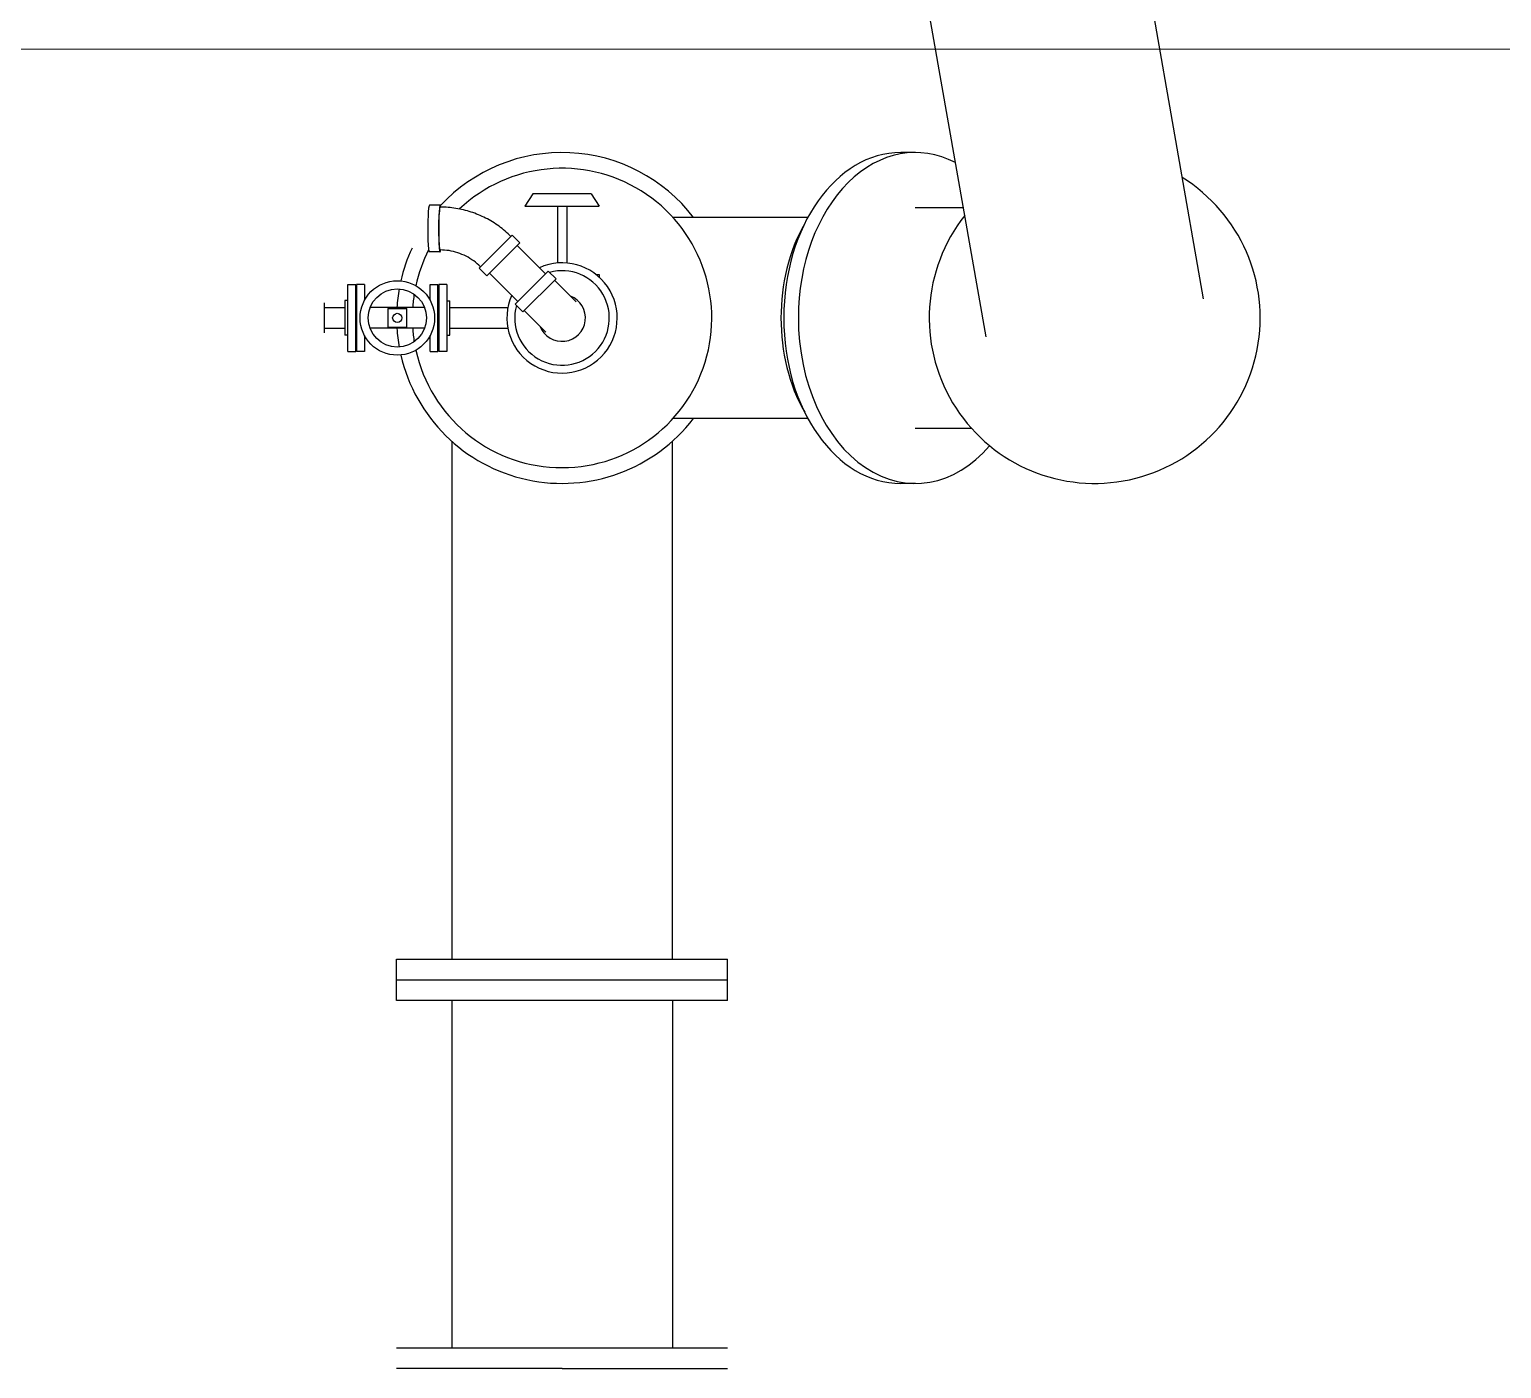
# Model space of a CAD drawing. Header units: metres. Extents: x 0 to 63075, y 0 to 44550.
# Drawn here: x 57454.3 to 57810.6, y 38796 to 39120.2 of the extents above; entities that cross this region are included whole.
import ezdxf

# ---------------------------------------------------------------- set-up
doc = ezdxf.new("R2010")
doc.units = ezdxf.units.M
doc.header["$LTSCALE"] = 75
for name, color, linetype in [('GSB', 7, 'Continuous'), ('ML6', 1, 'Continuous'), ('SL1', 8, 'Continuous')]:
    doc.layers.add(name, color=color, linetype=linetype)

# ---------------------------------------------------------------- blocks, each defined once
blk = doc.blocks.new('A$C6bae614f')
at = {"layer": 'SL1'}
for p, q in [((398475.2, 35910.5), (398653.6, 34892.7)), ((398303.4, 34831.3), (398125, 35849.1)), ((387913.7, 35295.5), (407404.5, 35294.8)), ((398189.5, 35128.3), (398166, 35128.3)), ((397423.8, 35043.5), (397406.4, 35043.6)), ((397573.1, 35061.6), (397560.1, 35041.6)), ((397667.1, 35061.6), (397573.1, 35061.6)), ((397667.1, 35061.6), (397680.1, 35041.6)), ((397560.1, 35041.6), (397680.1, 35041.6)), ((397612.6, 35041.6), (397612.6, 34950.2)), ((397627.6, 35041.6), (397627.6, 34950.2)), ((398016.2, 35023.6), (397799, 35023.6)), ((398266.9, 35039.4), (398189.3, 35039.4)), ((397486.6, 34941.8), (397539.9, 34995.2)), ((397539.9, 34995.2), (397552.3, 34982.9)), ((397488.8, 34944.1), (397537.7, 34993)), ((397498.9, 34929.5), (397552.3, 34982.9)), ((397547.9, 34978.4), (397593.6, 34932.7)), ((397423.6, 34968.1), (397406.2, 34968.1)), ((397486.6, 34941.8), (397498.9, 34929.5)), ((397503.3, 34933.9), (397549.1, 34888.1)), ((397598, 34937.1), (397544.6, 34883.7)), ((397610.4, 34924.8), (397557, 34871.4)), ((397610.4, 34924.8), (397598, 34937.1)), ((397674.9, 34931.6), (397680.1, 34931.6)), ((397680.1, 34931.6), (397680.1, 34927.2)), ((397274.8, 34807.7), (397274.8, 34915.6)), ((397274.8, 34915.6), (397287.5, 34915.6)), ((397287.5, 34807.7), (397287.5, 34915.6)), ((397289.1, 34915.6), (397289.1, 34807.7)), ((397301.8, 34915.6), (397289.1, 34915.6)), ((397301.8, 34915.6), (397301.8, 34890.1)), ((397407.4, 34890.1), (397407.4, 34915.6)), ((397407.4, 34915.6), (397420.1, 34915.6)), ((397420.1, 34807.7), (397420.1, 34915.6)), ((397421.7, 34915.6), (397421.7, 34807.7)), ((397434.4, 34915.6), (397421.7, 34915.6)), ((397434.4, 34915.6), (397434.4, 34807.7)), ((397608.1, 34922.5), (397643, 34887.7)), ((397236.6, 34885.8), (397236.6, 34837.5)), ((397236.6, 34878.3), (397270, 34878.3)), ((397270, 34889.5), (397270, 34833.8)), ((397274.8, 34889.5), (397270, 34889.5)), ((397289.1, 34889.5), (397287.5, 34889.5)), ((397398.5, 34878.3), (397310.7, 34878.3)), ((397339.1, 34877.1), (397370.1, 34877.1)), ((397339.1, 34877.1), (397339.1, 34846.1)), ((397370.1, 34846.1), (397370.1, 34877.1)), ((397420.1, 34889.4), (397421.7, 34889.4)), ((397434.4, 34889.4), (397439.2, 34889.4)), ((397439.2, 34833.8), (397439.2, 34889.4)), ((397439.2, 34878.3), (397532.8, 34878.3)), ((397557, 34871.4), (397544.6, 34883.7)), ((397594.1, 34838.8), (397559.2, 34873.6)), ((397236.6, 34844.9), (397270, 34844.9)), ((397274.8, 34833.8), (397270, 34833.8)), ((397289.1, 34833.8), (397287.5, 34833.8)), ((397301.8, 34833.2), (397301.8, 34807.7)), ((397398.5, 34844.9), (397310.7, 34844.9)), ((397370.1, 34846.1), (397339.1, 34846.1)), ((397407.4, 34807.7), (397407.4, 34833.2)), ((397420.1, 34833.8), (397421.7, 34833.8)), ((397434.4, 34833.8), (397439.2, 34833.8)), ((397439.2, 34844.9), (397532.8, 34844.9)), ((397274.8, 34807.7), (397287.5, 34807.7)), ((397301.8, 34807.7), (397289.1, 34807.7)), ((397407.4, 34807.7), (397420.1, 34807.7)), ((397434.4, 34807.7), (397421.7, 34807.7)), ((398016.2, 34699.6), (397799, 34699.6)), ((397442.3, 34662.8), (397442.3, 33827.9)), ((397797.9, 33827.9), (397797.9, 34662.8)), ((398189.3, 34683.8), (398279.8, 34683.8)), ((398189.5, 34594.9), (398166, 34594.9)), ((397353.4, 33827.9), (397886.8, 33827.9)), ((397353.4, 33761.4), (397353.4, 33827.9)), ((397886.8, 33761.3), (397886.8, 33827.9)), ((397353.4, 33794.6), (397886.8, 33794.6)), ((397886.8, 33761.3), (397353.4, 33761.4)), ((397442.3, 33761.4), (397442.3, 33201.3)), ((397797.9, 33761.3), (397797.9, 33201.2)), ((397353.4, 33201.3), (397620.1, 33201.3)), ((397620.1, 33201.3), (397886.8, 33201.2)), ((397620.1, 33168), (397353.4, 33168)), ((397620.1, 33168), (397886.8, 33168))]:
    blk.add_line(p, q, dxfattribs=at)
for radius in [60, 47, 7.5]:
    blk.add_circle((397354.6, 34861.6), radius, dxfattribs=at)
for centre, radius, start, end in [((397620.1, 34861.6), 266.7, 37.4027, 137.2385), ((397620.1, 34861.6), 241.3, 192.4469, 133.2806), ((398478.6, 34861.6), 266.7, 141.7512, 58.1305), ((397620.1, 34861.6), 266.7, 155.039, 167.054), ((397620.1, 34861.6), 241.3, 152.9946, 167.5493), ((397620.1, 34861.6), 88.9, 155.7506, 114.2457), ((397620.1, 34861.6), 76.2, 164.6899, 105.3064), ((397620.1, 34861.6), 76.2, 109.8904, 110.5804), ((397620.1, 34861.6), 266.7, 169.8679, 176.4071), ((397620.1, 34861.6), 241.3, 170.8728, 176.0295), ((397620.1, 34861.6), 76.2, 159.4158, 160.1058), ((397620.1, 34861.6), 37.7, 201.3294, 68.6669), ((397620.1, 34861.6), 266.7, 183.5874, 190.1266), ((397620.1, 34861.6), 241.3, 183.9668, 189.1234), ((397620.1, 34861.6), 266.7, 192.9406, 322.5957)]:
    blk.add_arc(centre, radius, start, end, dxfattribs=at)
for centre, major_axis, ratio, start_param, end_param in [((398189.5, 34861.6), (0, 266.7), 0.707107, 5.933643, 7.853982), ((398166, 34861.6), (0, 266.7), 0.707107, 0, 1.570796), ((397406.3, 35005.8), (0.1, 37.7), 0.06966, 0, 3.141593), ((397423.7, 35005.8), (0.1, 37.7), 0.06966, 5.869863, 9.494664), ((397423.7, 35005.8), (-0.1, -34.6), 0.06966, 3.141593, 6.283185), ((398143.6, 34861.6), (0, 241.3), 0.707107, 0.8888, 2.252793), ((397423.7, 35005.8), (-0.1, -37.7), 0.06966, 0.069886, 0.412706), ((398166, 34861.6), (0, -266.7), 0.707107, 4.712389, 6.283185), ((398189.5, 34861.6), (0, -266.7), 0.707107, 4.712389, 6.970949)]:
    blk.add_ellipse(centre, major_axis=major_axis, ratio=ratio, start_param=start_param, end_param=end_param, dxfattribs=at)
for points in [[(397537.7, 34993), (397531.7, 34998.9), (397525.3, 35004.4), (397518.5, 35009.4), (397511.6, 35014.4), (397504.4, 35018.8), (397496.9, 35022.6), (397489.4, 35026.5), (397481.6, 35029.7), (397473.5, 35032.4), (397465.5, 35035), (397457.3, 35037), (397449, 35038.3), (397440.6, 35039.7), (397432.2, 35040.3), (397423.8, 35040.4)], [(397488.8, 34944.1), (397485.4, 34947.5), (397481.7, 34950.6), (397477.8, 34953.5), (397473.9, 34956.3), (397469.7, 34958.9), (397465.4, 34961.1), (397461.1, 34963.3), (397456.6, 34965.1), (397452.1, 34966.7), (397447.5, 34968.2), (397442.8, 34969.3), (397438, 34970.1), (397433.2, 34970.8), (397428.4, 34971.2), (397423.6, 34971.2)]]:
    blk.add_open_spline(points, degree=3, knots=[4.712389, 4.712389, 4.712389, 4.712389, 4.8694686, 4.8694686, 4.8694686, 5.0265482, 5.0265482, 5.0265482, 5.1836279, 5.1836279, 5.1836279, 5.3407075, 5.3407075, 5.3407075, 5.4977871, 5.4977871, 5.4977871, 5.4977871], dxfattribs=at)
blk = doc.blocks.new('zw$15D4')
at = {"layer": 'ML6', "xscale": 0.2502808837766805, "yscale": 0.2502808837766805, "zscale": 0.2502808837766805}
blk.add_blockref('A$C6bae614f', (-85544.74, -3177.34), dxfattribs=at)

msp = doc.modelspace()

# ---------------------------------------------------------------- block references
at = {"layer": 'GSB', "xscale": 0.6000000000000068, "yscale": 0.6000000000000068, "zscale": 0.6000000000000068}
msp.add_blockref('zw$15D4', (49200, 35721.63), dxfattribs=at)

doc.saveas('drawing.dxf')
